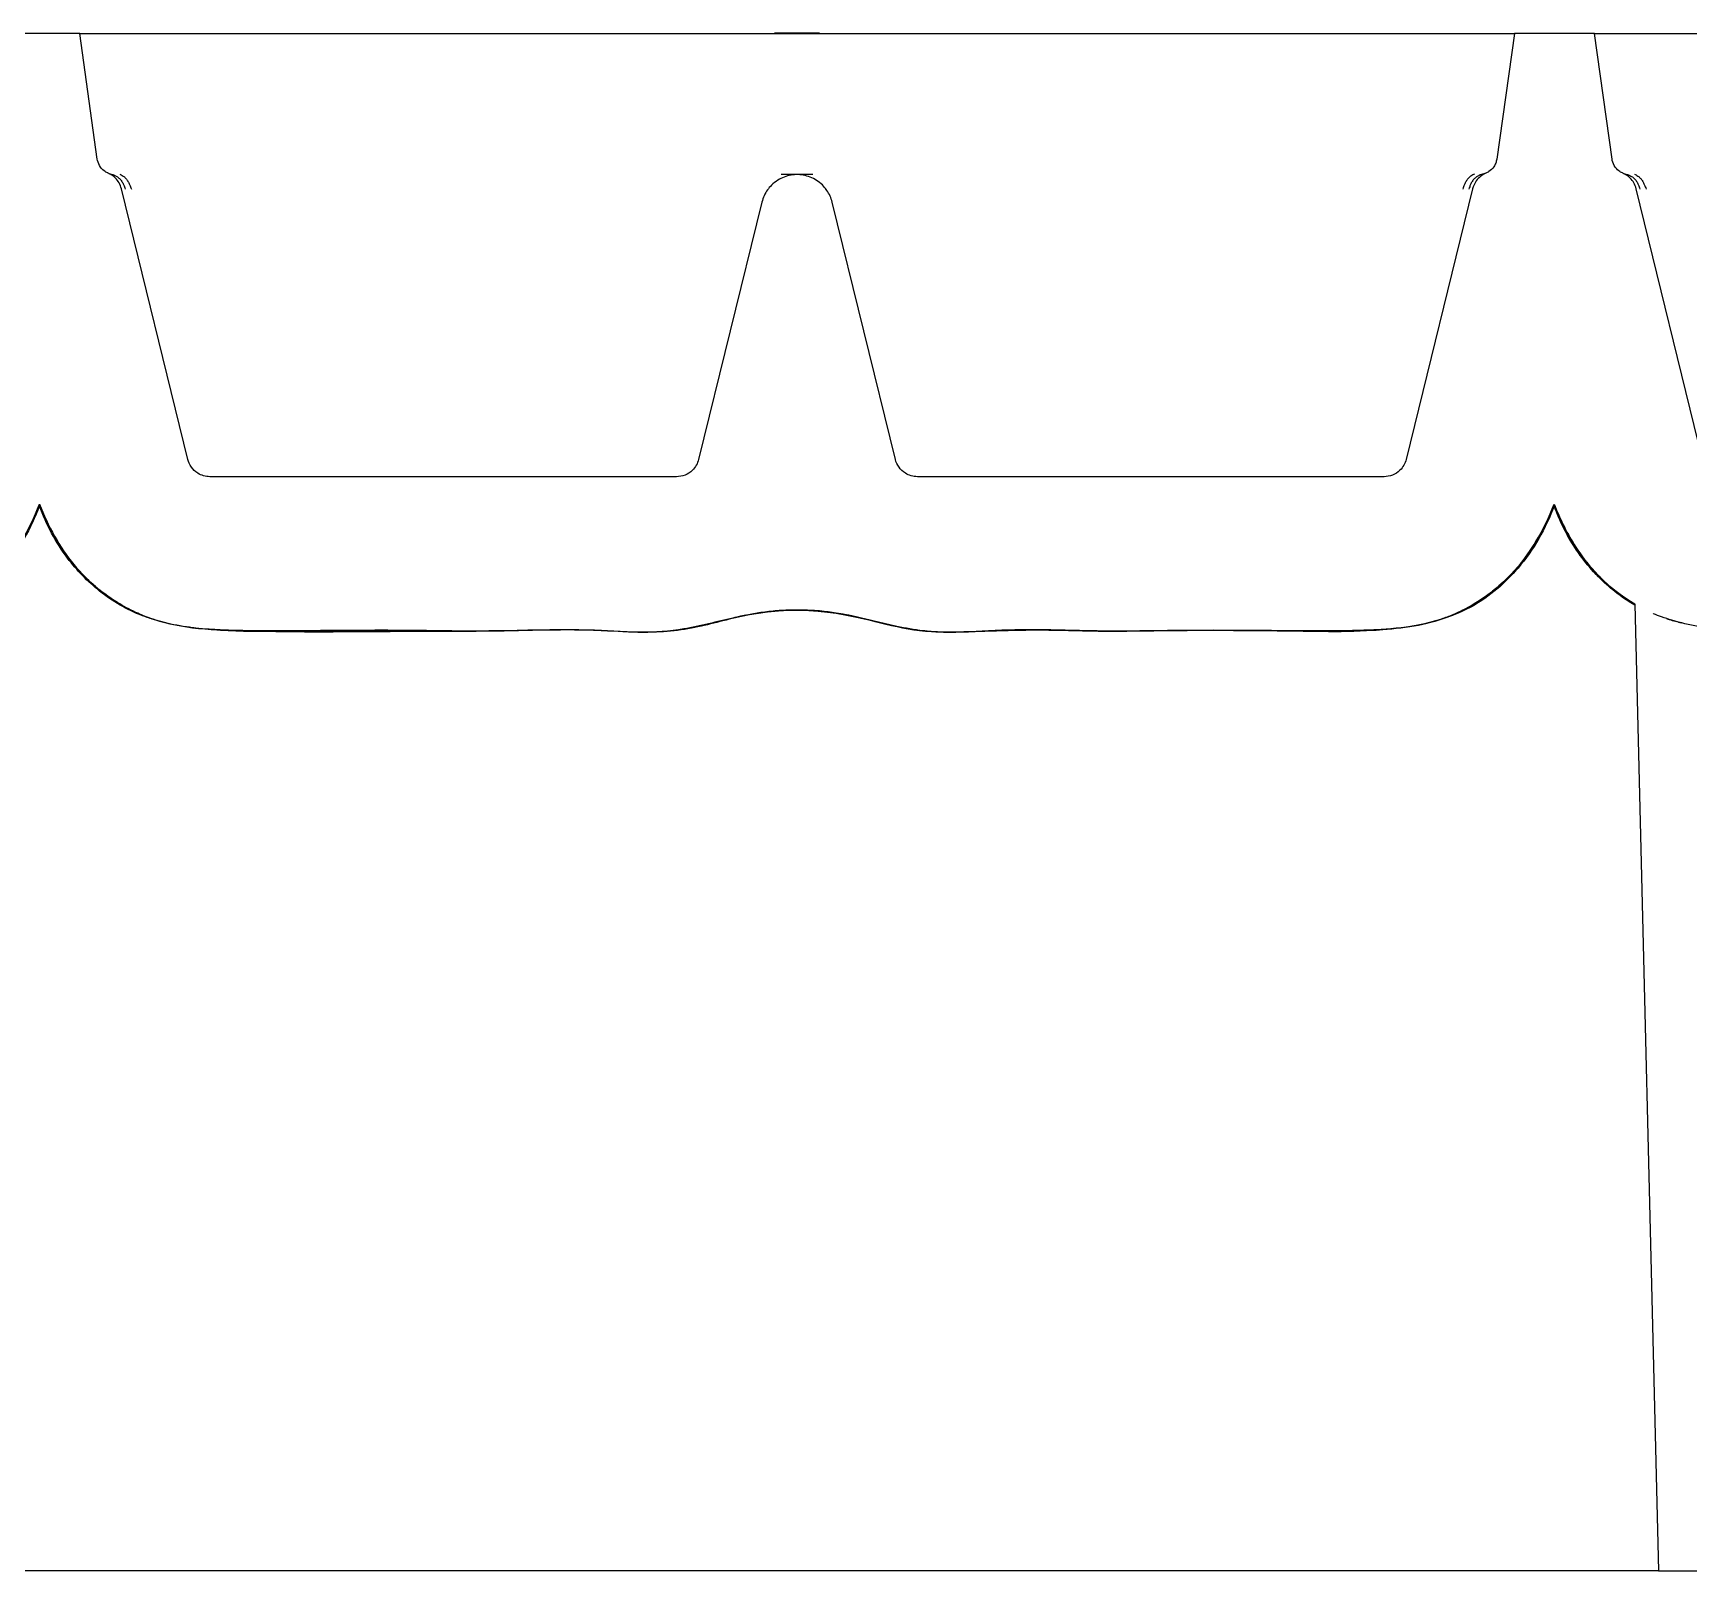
# Model space of a CAD drawing. Header units: millimetres. Extents: x 0 to 1486, y 0 to 1051.
# Drawn here: x 746.6 to 783.22, y 484.97 to 518.98 of the extents above; entities that cross this region are included whole.
import ezdxf

# ---------------------------------------------------------------- set-up
doc = ezdxf.new("R2010")
doc.units = ezdxf.units.MM
doc.header["$LTSCALE"] = 1.25
doc.layers.add('Sichtbare Kanten(DIN)', color=7, linetype='Continuous', lineweight=25, true_color=0x262659)

msp = doc.modelspace()

# ---------------------------------------------------------------- linework, layer by layer
at = {"layer": 'Sichtbare Kanten(DIN)'}
for p, q in [((747.6335, 518.9728), (745.8635, 518.9728)), ((748.0236, 516.1971), (747.6335, 518.9728)), ((747.6335, 518.9728), (748.1286, 518.9728)), ((748.1286, 518.9728), (778.8683, 518.9728)), ((763.9985, 518.9828), (762.9985, 518.9828)), ((762.9985, 518.9728), (762.9985, 518.9828)), ((763.3985, 518.9778), (763.5985, 518.9778)), ((763.3985, 518.9728), (763.3985, 518.9778)), ((763.5985, 518.9728), (763.5985, 518.9778)), ((763.9985, 518.9728), (763.9985, 518.9828)), ((773.3253, 518.9778), (773.4119, 518.9778)), ((773.3253, 518.9728), (773.3253, 518.9778)), ((773.4119, 518.9778), (773.5851, 518.9778)), ((773.4119, 518.9728), (773.4119, 518.9778)), ((773.5851, 518.9778), (773.6717, 518.9778)), ((773.5851, 518.9728), (773.5851, 518.9778)), ((773.6717, 518.9728), (773.6717, 518.9778)), ((778.8683, 518.9728), (779.3635, 518.9728)), ((779.3635, 518.9728), (778.9734, 516.1971)), ((781.1335, 518.9728), (779.3635, 518.9728)), ((781.5236, 516.1971), (781.1335, 518.9728)), ((781.1335, 518.9728), (781.6286, 518.9728)), ((781.6286, 518.9728), (812.3683, 518.9728)), ((750.0271, 509.5535), (748.556, 515.5425)), ((762.7216, 515.2438), (761.3221, 509.5533)), ((765.6749, 509.5533), (764.2753, 515.2438)), ((778.4409, 515.5425), (776.9699, 509.5535)), ((783.5271, 509.5535), (782.056, 515.5425)), ((760.8365, 509.1728), (750.5126, 509.1728)), ((776.4843, 509.1728), (766.1604, 509.1728)), ((782.0259, 506.3564), (782.5485, 484.9728)), ((782.5485, 484.9728), (710.9485, 484.9728)), ((782.5485, 484.9728), (785.7485, 484.9728))]:
    msp.add_line(p, q, dxfattribs=at)
for points, knots in [([(748.2644, 515.8841), (748.2607, 515.8857), (748.2569, 515.8873), (748.2254, 515.9018), (748.1993, 515.9175), (748.134, 515.968), (748.0995, 516.0074), (748.0442, 516.103), (748.0297, 516.1537), (748.0236, 516.1971)], [-0.032564493, -0.032564493, -0.032564493, -0.032564493, -0.03164921, -0.03164921, -0.024823703, -0.024823703, -0.013148435, -0.013148435, 0, 0, 0, 0]), ([(778.9734, 516.1971), (778.9691, 516.167), (778.9614, 516.1374), (778.9396, 516.0805), (778.9255, 516.0535), (778.8791, 515.9852), (778.8419, 515.9483), (778.7765, 515.9049), (778.7542, 515.8933), (778.7325, 515.8841)], [-0.03841676, -0.03841676, -0.03841676, -0.03841676, -0.031640555, -0.031640555, -0.024817551, -0.024817551, -0.013146152, -0.013146152, -0.007186253, -0.007186253, -0.007186253, -0.007186253]), ([(781.7644, 515.8841), (781.7607, 515.8857), (781.7569, 515.8873), (781.7254, 515.9018), (781.6993, 515.9175), (781.634, 515.968), (781.5995, 516.0074), (781.5442, 516.103), (781.5297, 516.1537), (781.5236, 516.1971)], [-0.032564493, -0.032564493, -0.032564493, -0.032564493, -0.03164921, -0.03164921, -0.024823703, -0.024823703, -0.013148435, -0.013148435, 0, 0, 0, 0]), ([(748.556, 515.5425), (748.5452, 515.5865), (748.5284, 515.629), (748.4838, 515.7083), (748.4562, 515.7446), (748.3747, 515.8261), (748.3191, 515.8611), (748.2644, 515.8841)], [-0.041058054, -0.041058054, -0.041058054, -0.041058054, -0.029401851, -0.029401851, -0.017790166, -0.017790166, 0, 0, 0, 0]), ([(748.2684, 515.8824), (748.2687, 515.8823), (748.269, 515.8822), (748.2693, 515.882), (748.2726, 515.8807), (748.2774, 515.8788), (748.2838, 515.8765), (748.2902, 515.8742), (748.2982, 515.8715), (748.3076, 515.8688), (748.3123, 515.8674), (748.3174, 515.866), (748.3227, 515.8647), (748.3254, 515.864), (748.3281, 515.8634), (748.3309, 515.8627), (748.3338, 515.8621), (748.3367, 515.8615), (748.3397, 515.8608)], [0.11911303, 0.11911303, 0.11911303, 0.11911303, 0.13277377, 0.13277377, 0.13277377, 0.26517816, 0.26517816, 0.26517816, 0.3981672, 0.3981672, 0.3981672, 0.46455773, 0.46455773, 0.46455773, 0.4977404, 0.4977404, 0.4977404, 0.53089997, 0.53089997, 0.53089997, 0.53089997]), ([(748.3397, 515.8608), (748.3555, 515.8576), (748.3711, 515.8532), (748.3864, 515.8476), (748.4054, 515.8407), (748.424, 515.832), (748.4417, 515.8216), (748.4524, 515.8154), (748.4628, 515.8085), (748.4728, 515.8011), (748.493, 515.7863), (748.5119, 515.7691), (748.5292, 515.7499), (748.5466, 515.7307), (748.5623, 515.7095), (748.5763, 515.6866), (748.5833, 515.6751), (748.5898, 515.6632), (748.5959, 515.6509), (748.6059, 515.6305), (748.6147, 515.609), (748.622, 515.5867), (748.6279, 515.5689), (748.6328, 515.5505), (748.6368, 515.5318)], [-1.0769104, -1.0769104, -1.0769104, -1.0769104, -0.9572537, -0.9572537, -0.9572537, -0.8077, -0.8077, -0.8077, -0.7179403, -0.7179403, -0.7179403, -0.5384552, -0.5384552, -0.5384552, -0.3589701, -0.3589701, -0.3589701, -0.2692104, -0.2692104, -0.2692104, -0.1196567, -0.1196567, -0.1196567, 0, 0, 0, 0]), ([(748.5187, 515.8608), (748.5304, 515.8576), (748.542, 515.8532), (748.5536, 515.8476), (748.5681, 515.8407), (748.5825, 515.832), (748.5965, 515.8216), (748.605, 515.8154), (748.6133, 515.8085), (748.6215, 515.8011), (748.6379, 515.7863), (748.6537, 515.7691), (748.6687, 515.7499), (748.6838, 515.7307), (748.698, 515.7095), (748.7112, 515.6866), (748.7178, 515.6751), (748.7241, 515.6632), (748.7302, 515.6509), (748.7402, 515.6305), (748.7495, 515.609), (748.7579, 515.5867), (748.7647, 515.5689), (748.7708, 515.5505), (748.7763, 515.5318)], [-1.0769104, -1.0769104, -1.0769104, -1.0769104, -0.9572537, -0.9572537, -0.9572537, -0.8077, -0.8077, -0.8077, -0.7179403, -0.7179403, -0.7179403, -0.5384552, -0.5384552, -0.5384552, -0.3589701, -0.3589701, -0.3589701, -0.2692104, -0.2692104, -0.2692104, -0.1196567, -0.1196567, -0.1196567, 0, 0, 0, 0]), ([(764.2753, 515.2438), (764.2528, 515.3355), (764.2135, 515.4235), (764.1234, 515.5567), (764.0616, 515.6342), (763.8771, 515.7646), (763.7789, 515.8083), (763.5694, 515.857), (763.4664, 515.8585), (763.2635, 515.8237), (763.1632, 515.7857), (762.9606, 515.6602), (762.8905, 515.5781), (762.7891, 515.4363), (762.7458, 515.3422), (762.7216, 515.2438)], [-0.14482378, -0.14482378, -0.14482378, -0.14482378, -0.11905508, -0.11905508, -0.101033, -0.101033, -0.08537461, -0.08537461, -0.06899068, -0.06899068, -0.0520285, -0.0520285, -0.03038629, -0.03038629, 0, 0, 0, 0]), ([(763.4985, 515.8527), (763.4928, 515.8527), (763.487, 515.8527), (763.481, 515.8527), (763.4751, 515.8527), (763.469, 515.8527), (763.4629, 515.8527), (763.4506, 515.8527), (763.4381, 515.8527), (763.4253, 515.8527), (763.4076, 515.8527), (763.3894, 515.8527), (763.37, 515.8527), (763.3615, 515.8527), (763.3528, 515.8527), (763.3441, 515.8527), (763.3151, 515.8527), (763.2846, 515.8527), (763.2524, 515.8527), (763.2363, 515.8527), (763.2198, 515.8527), (763.2029, 515.8527), (763.1945, 515.8527), (763.186, 515.8527), (763.1773, 515.8527), (763.1686, 515.8527), (763.1598, 515.8527), (763.151, 515.8527)], [0, 0, 0, 0, 0.03587341, 0.03587341, 0.03587341, 0.0717053, 0.0717053, 0.0717053, 0.1433193, 0.1433193, 0.1433193, 0.24303135, 0.24303135, 0.24303135, 0.28653169, 0.28653169, 0.28653169, 0.42986377, 0.42986377, 0.42986377, 0.50150274, 0.50150274, 0.50150274, 0.53727845, 0.53727845, 0.53727845, 0.57301031, 0.57301031, 0.57301031, 0.57301031]), ([(763.8458, 515.8527), (763.837, 515.8527), (763.8282, 515.8527), (763.8195, 515.8527), (763.8108, 515.8527), (763.8023, 515.8527), (763.7938, 515.8527), (763.7769, 515.8527), (763.7604, 515.8527), (763.7444, 515.8527), (763.7111, 515.8527), (763.6796, 515.8527), (763.6498, 515.8527), (763.622, 515.8527), (763.5966, 515.8527), (763.5719, 515.8527), (763.559, 515.8527), (763.5464, 515.8527), (763.5341, 515.8527), (763.5279, 515.8527), (763.5218, 515.8527), (763.5159, 515.8527), (763.5099, 515.8527), (763.5042, 515.8527), (763.4985, 515.8527)], [0, 0, 0, 0, 0.03572786, 0.03572786, 0.03572786, 0.07149696, 0.07149696, 0.07149696, 0.14312065, 0.14312065, 0.14312065, 0.29141532, 0.29141532, 0.29141532, 0.4296401, 0.4296401, 0.4296401, 0.50120872, 0.50120872, 0.50120872, 0.53702595, 0.53702595, 0.53702595, 0.57289689, 0.57289689, 0.57289689, 0.57289689]), ([(778.4782, 515.8608), (778.4666, 515.8576), (778.4549, 515.8532), (778.4433, 515.8476), (778.4288, 515.8407), (778.4145, 515.832), (778.4004, 515.8216), (778.392, 515.8154), (778.3836, 515.8085), (778.3754, 515.8011), (778.359, 515.7863), (778.3432, 515.7691), (778.3282, 515.7499), (778.3131, 515.7307), (778.2989, 515.7095), (778.2857, 515.6866), (778.2791, 515.6751), (778.2728, 515.6632), (778.2668, 515.6509), (778.2567, 515.6305), (778.2474, 515.609), (778.239, 515.5867), (778.2323, 515.5689), (778.2261, 515.5505), (778.2206, 515.5318)], [-1.0769104, -1.0769104, -1.0769104, -1.0769104, -0.9572537, -0.9572537, -0.9572537, -0.8077, -0.8077, -0.8077, -0.7179403, -0.7179403, -0.7179403, -0.5384552, -0.5384552, -0.5384552, -0.3589701, -0.3589701, -0.3589701, -0.2692104, -0.2692104, -0.2692104, -0.1196567, -0.1196567, -0.1196567, 0, 0, 0, 0]), ([(778.6573, 515.8608), (778.6414, 515.8576), (778.6258, 515.8532), (778.6106, 515.8476), (778.5915, 515.8407), (778.573, 515.832), (778.5552, 515.8216), (778.5445, 515.8154), (778.5342, 515.8085), (778.5241, 515.8011), (778.5039, 515.7863), (778.485, 515.7691), (778.4677, 515.7499), (778.4504, 515.7307), (778.4346, 515.7095), (778.4206, 515.6866), (778.4136, 515.6751), (778.4071, 515.6632), (778.4011, 515.6509), (778.391, 515.6305), (778.3822, 515.609), (778.3749, 515.5867), (778.369, 515.5689), (778.3641, 515.5505), (778.3601, 515.5318)], [-1.0769104, -1.0769104, -1.0769104, -1.0769104, -0.9572537, -0.9572537, -0.9572537, -0.8077, -0.8077, -0.8077, -0.7179403, -0.7179403, -0.7179403, -0.5384552, -0.5384552, -0.5384552, -0.3589701, -0.3589701, -0.3589701, -0.2692104, -0.2692104, -0.2692104, -0.1196567, -0.1196567, -0.1196567, 0, 0, 0, 0]), ([(778.7325, 515.8841), (778.6907, 515.8665), (778.6514, 515.8433), (778.5801, 515.7867), (778.5486, 515.7538), (778.4808, 515.6605), (778.4551, 515.6001), (778.4409, 515.5425)], [-0.041058009, -0.041058009, -0.041058009, -0.041058009, -0.029401822, -0.029401822, -0.017790154, -0.017790154, 0, 0, 0, 0]), ([(778.7285, 515.8824), (778.7282, 515.8823), (778.7279, 515.8822), (778.7276, 515.882), (778.7244, 515.8807), (778.7195, 515.8788), (778.7131, 515.8765), (778.7067, 515.8742), (778.6987, 515.8715), (778.6893, 515.8688), (778.6846, 515.8674), (778.6796, 515.866), (778.6742, 515.8647), (778.6716, 515.864), (778.6688, 515.8634), (778.666, 515.8627), (778.6631, 515.8621), (778.6602, 515.8615), (778.6573, 515.8608)], [0.11911303, 0.11911303, 0.11911303, 0.11911303, 0.13277377, 0.13277377, 0.13277377, 0.26517816, 0.26517816, 0.26517816, 0.3981672, 0.3981672, 0.3981672, 0.46455773, 0.46455773, 0.46455773, 0.4977404, 0.4977404, 0.4977404, 0.53089997, 0.53089997, 0.53089997, 0.53089997]), ([(782.056, 515.5425), (782.0452, 515.5865), (782.0284, 515.629), (781.9838, 515.7083), (781.9562, 515.7446), (781.8747, 515.8261), (781.8191, 515.8611), (781.7644, 515.8841)], [-0.041058054, -0.041058054, -0.041058054, -0.041058054, -0.029401851, -0.029401851, -0.017790166, -0.017790166, 0, 0, 0, 0]), ([(781.7684, 515.8824), (781.7687, 515.8823), (781.769, 515.8822), (781.7693, 515.882), (781.7726, 515.8807), (781.7774, 515.8788), (781.7838, 515.8765), (781.7902, 515.8742), (781.7982, 515.8715), (781.8076, 515.8688), (781.8123, 515.8674), (781.8174, 515.866), (781.8227, 515.8647), (781.8254, 515.864), (781.8281, 515.8634), (781.8309, 515.8627), (781.8338, 515.8621), (781.8367, 515.8615), (781.8397, 515.8608)], [0.11911303, 0.11911303, 0.11911303, 0.11911303, 0.13277377, 0.13277377, 0.13277377, 0.26517816, 0.26517816, 0.26517816, 0.3981672, 0.3981672, 0.3981672, 0.46455773, 0.46455773, 0.46455773, 0.4977404, 0.4977404, 0.4977404, 0.53089997, 0.53089997, 0.53089997, 0.53089997]), ([(781.8397, 515.8608), (781.8555, 515.8576), (781.8711, 515.8532), (781.8864, 515.8476), (781.9054, 515.8407), (781.924, 515.832), (781.9417, 515.8216), (781.9524, 515.8154), (781.9628, 515.8085), (781.9728, 515.8011), (781.993, 515.7863), (782.0119, 515.7691), (782.0292, 515.7499), (782.0466, 515.7307), (782.0623, 515.7095), (782.0763, 515.6866), (782.0833, 515.6751), (782.0898, 515.6632), (782.0959, 515.6509), (782.1059, 515.6305), (782.1147, 515.609), (782.122, 515.5867), (782.1279, 515.5689), (782.1328, 515.5505), (782.1368, 515.5318)], [-1.0769104, -1.0769104, -1.0769104, -1.0769104, -0.9572537, -0.9572537, -0.9572537, -0.8077, -0.8077, -0.8077, -0.7179403, -0.7179403, -0.7179403, -0.5384552, -0.5384552, -0.5384552, -0.3589701, -0.3589701, -0.3589701, -0.2692104, -0.2692104, -0.2692104, -0.1196567, -0.1196567, -0.1196567, 0, 0, 0, 0]), ([(782.0187, 515.8608), (782.0304, 515.8576), (782.042, 515.8532), (782.0536, 515.8476), (782.0681, 515.8407), (782.0825, 515.832), (782.0965, 515.8216), (782.105, 515.8154), (782.1133, 515.8085), (782.1215, 515.8011), (782.1379, 515.7863), (782.1537, 515.7691), (782.1687, 515.7499), (782.1838, 515.7307), (782.198, 515.7095), (782.2112, 515.6866), (782.2178, 515.6751), (782.2241, 515.6632), (782.2302, 515.6509), (782.2402, 515.6305), (782.2495, 515.609), (782.2579, 515.5867), (782.2647, 515.5689), (782.2708, 515.5505), (782.2763, 515.5318)], [-1.0769104, -1.0769104, -1.0769104, -1.0769104, -0.9572537, -0.9572537, -0.9572537, -0.8077, -0.8077, -0.8077, -0.7179403, -0.7179403, -0.7179403, -0.5384552, -0.5384552, -0.5384552, -0.3589701, -0.3589701, -0.3589701, -0.2692104, -0.2692104, -0.2692104, -0.1196567, -0.1196567, -0.1196567, 0, 0, 0, 0]), ([(750.5126, 509.1728), (750.4662, 509.1728), (750.4196, 509.1793), (750.3299, 509.205), (750.2871, 509.2241), (750.1884, 509.2858), (750.1419, 509.3321), (750.0655, 509.4379), (750.0405, 509.4986), (750.0271, 509.5535)], [-0.049754628, -0.049754628, -0.049754628, -0.049754628, -0.040452638, -0.040452638, -0.031086489, -0.031086489, -0.016966202, -0.016966202, 0, 0, 0, 0]), ([(761.3221, 509.5533), (761.311, 509.5083), (761.2935, 509.4646), (761.2472, 509.3837), (761.2184, 509.3467), (761.135, 509.2655), (761.0789, 509.2314), (760.958, 509.1825), (760.8931, 509.1728), (760.8365, 509.1728)], [-0.049739569, -0.049739569, -0.049739569, -0.049739569, -0.040443211, -0.040443211, -0.031082737, -0.031082737, -0.016964086, -0.016964086, 0, 0, 0, 0]), ([(766.1604, 509.1728), (766.114, 509.1728), (766.0674, 509.1793), (765.9778, 509.2049), (765.935, 509.2241), (765.8362, 509.2857), (765.7897, 509.332), (765.7133, 509.4377), (765.6884, 509.4984), (765.6749, 509.5533)], [-0.049739571, -0.049739571, -0.049739571, -0.049739571, -0.040443213, -0.040443213, -0.031082739, -0.031082739, -0.016964087, -0.016964087, 0, 0, 0, 0]), ([(776.9699, 509.5535), (776.9588, 509.5084), (776.9413, 509.4647), (776.895, 509.3837), (776.8662, 509.3467), (776.7828, 509.2655), (776.7267, 509.2314), (776.6057, 509.1825), (776.5409, 509.1728), (776.4843, 509.1728)], [-0.049754642, -0.049754642, -0.049754642, -0.049754642, -0.040452648, -0.040452648, -0.031086496, -0.031086496, -0.016966204, -0.016966204, 0, 0, 0, 0]), ([(713.2448, 508.5662), (713.3391, 508.3243), (713.4499, 508.0824), (713.8387, 507.3957), (714.1528, 507.0115), (714.8084, 506.4793), (715.2286, 506.1846), (716.9858, 505.6385), (718.4998, 505.8033), (722.7387, 505.7597), (723.3252, 505.7659), (725.886, 505.8108), (726.1742, 505.7166), (727.7745, 505.7704), (728.2988, 506.0217), (730.4599, 506.3711), (731.3947, 506.0304), (733.194, 505.659), (733.8509, 505.7576), (735.4115, 505.8074), (735.9285, 505.7568), (737.7079, 505.7585), (738.1814, 505.7788), (740.5636, 505.7711), (741.4458, 505.7512), (742.892, 505.7826), (743.4265, 505.8101), (744.2047, 505.9983), (744.7205, 506.1521), (745.8118, 506.9552), (746.1376, 507.3996), (746.5002, 508.0012), (746.6311, 508.2763), (746.7448, 508.5662)], [-8.5835181, -8.5835181, -8.5835181, -8.5835181, -8.2344742, -8.2344742, -7.5647533, -7.5647533, -7.1403722, -7.1403722, -6.3042463, -6.3042463, -5.9845335, -5.9845335, -5.6059192, -5.6059192, -5.038679, -5.038679, -4.0645236, -4.0645236, -3.0449582, -3.0449582, -2.1146552, -2.1146552, -1.5689709, -1.5689709, -1.0859933, -1.0859933, -0.7762548, -0.7762548, -0.6109251, -0.6109251, -0.4534079, -0.4534079, -0.3298541, -0.3298541, -0.3298541, -0.3298541]), ([(746.744, 508.5268), (746.5579, 508.0281), (746.2869, 507.5507), (745.6607, 506.8198), (745.316, 506.5218), (744.6117, 506.1283), (744.2624, 506.0068), (743.5233, 505.8361), (743.127, 505.7914), (741.9855, 505.7221), (741.2356, 505.7537), (738.9363, 505.7878), (737.3813, 505.7352), (735.1418, 505.7855), (734.4544, 505.7627), (733.4152, 505.7243), (733.0596, 505.722), (732.3751, 505.8041), (732.044, 505.8841), (731.4513, 506.032), (731.1838, 506.1005), (730.9166, 506.1486)], [0, 0, 0, 0, 0.1597041, 0.1597041, 0.2930392, 0.2930392, 0.4017751, 0.4017751, 0.5206622, 0.5206622, 0.7450237, 0.7450237, 1.2110139, 1.2110139, 1.4170632, 1.4170632, 1.523126, 1.523126, 1.6239877, 1.6239877, 1.7101491, 1.7101491, 1.7101491, 1.7101491]), ([(749.4556, 505.9606), (749.3081, 505.9989), (749.1627, 506.0443), (748.6807, 506.2277), (748.3579, 506.4154), (747.8093, 506.8538), (747.5707, 507.1015), (747.1026, 507.7187), (746.8945, 508.1161), (746.7439, 508.5264)], [3.22212348, 3.22212348, 3.22212348, 3.22212348, 3.2678383, 3.2678383, 3.37685413, 3.37685413, 3.47968651, 3.47968651, 3.61106884, 3.61106884, 3.61106884, 3.61106884]), ([(746.7448, 508.5662), (746.8378, 508.3277), (746.9467, 508.0895), (747.3313, 507.4062), (747.644, 507.0208), (748.3412, 506.4511), (748.7554, 506.182), (750.4713, 505.6307), (752.0334, 505.8015), (756.2158, 505.7604), (756.8084, 505.7655), (759.3886, 505.811), (759.6725, 505.7167), (761.2739, 505.7702), (761.7979, 506.0214), (763.9592, 506.3713), (764.8944, 506.0304), (766.694, 505.659), (767.3508, 505.7576), (768.9115, 505.8074), (769.4285, 505.7568), (771.2078, 505.7585), (771.6814, 505.7788), (774.0636, 505.7711), (774.9458, 505.7512), (776.392, 505.7826), (776.9265, 505.8101), (777.7047, 505.9983), (778.2205, 506.1521), (779.3118, 506.9552), (779.6376, 507.3996), (780.0002, 508.0012), (780.1311, 508.2763), (780.2448, 508.5662)], [-8.2243653, -8.2243653, -8.2243653, -8.2243653, -7.9719883, -7.9719883, -7.4805883, -7.4805883, -7.1161895, -7.1161895, -6.3040171, -6.3040171, -5.9830627, -5.9830627, -5.6049041, -5.6049041, -5.0381429, -5.0381429, -4.0641114, -4.0641114, -3.0446647, -3.0446647, -2.1145037, -2.1145037, -1.5688851, -1.5688851, -1.0859618, -1.0859618, -0.776245, -0.776245, -0.6109224, -0.6109224, -0.4534096, -0.4534096, -0.3298536, -0.3298536, -0.3298536, -0.3298536]), ([(780.244, 508.5268), (780.0579, 508.0281), (779.7869, 507.5507), (779.1607, 506.8198), (778.816, 506.5218), (778.1117, 506.1283), (777.7624, 506.0068), (777.0233, 505.8361), (776.627, 505.7914), (775.4855, 505.7221), (774.7356, 505.7537), (772.4363, 505.7878), (770.8813, 505.7352), (768.6418, 505.7855), (767.9544, 505.7627), (766.9152, 505.7243), (766.5596, 505.722), (765.8751, 505.8041), (765.544, 505.8841), (764.9513, 506.032), (764.6838, 506.1005), (764.4166, 506.1486)], [0, 0, 0, 0, 0.1597041, 0.1597041, 0.2930392, 0.2930392, 0.4017751, 0.4017751, 0.5206622, 0.5206622, 0.7450237, 0.7450237, 1.2110139, 1.2110139, 1.4170632, 1.4170632, 1.523126, 1.523126, 1.6239877, 1.6239877, 1.7101491, 1.7101491, 1.7101491, 1.7101491]), ([(782.0264, 506.3323), (782.002, 506.3464), (781.9778, 506.3608), (781.5989, 506.5921), (781.2817, 506.8727), (780.8286, 507.4051), (780.6629, 507.6448), (780.4123, 508.1062), (780.3175, 508.3234), (780.2368, 508.5458)], [0.0097539, 0.0097539, 0.0097539, 0.0097539, 0.01821616, 0.01821616, 0.14309189, 0.14309189, 0.22992789, 0.22992789, 0.30080417, 0.30080417, 0.30080417, 0.30080417]), ([(782.0264, 506.3323), (781.7514, 506.4911), (781.4978, 506.6889), (781.0101, 507.1669), (780.7793, 507.461), (780.4528, 508.0173), (780.3383, 508.2691), (780.2439, 508.5264)], [0, 0, 0, 0, 0.0953287, 0.0953287, 0.2067075, 0.2067075, 0.28911388, 0.28911388, 0.28911388, 0.28911388]), ([(780.2448, 508.5662), (780.361, 508.2682), (780.5047, 507.964), (780.8824, 507.3603), (781.2009, 506.9361), (781.8239, 506.4825), (781.9262, 506.4157), (782.0259, 506.3564)], [-0.23784488, -0.23784488, -0.23784488, -0.23784488, -0.16415849, -0.16415849, -0.08549435, -0.08549435, -0.06976394, -0.06976394, -0.06976394, -0.06976394]), ([(782.0261, 506.3456), (781.7576, 506.5043), (781.5113, 506.6945), (781.1613, 507.0342), (781.0398, 507.1687), (780.74, 507.5526), (780.5799, 507.8219), (780.414, 508.1666), (780.3784, 508.2457), (780.3465, 508.3207)], [0, 0, 0, 0, 0.09439872, 0.09439872, 0.14910289, 0.14910289, 0.24088552, 0.24088552, 0.2677332, 0.2677332, 0.2677332, 0.2677332]), ([(779.9638, 507.9534), (779.9441, 507.9164), (779.9179, 507.8685), (779.8573, 507.7635), (779.8232, 507.7067), (779.7442, 507.5819), (779.6977, 507.5125), (779.5788, 507.3464), (779.5028, 507.2493), (779.2982, 507.0125), (779.1625, 506.8777), (778.839, 506.5979), (778.642, 506.4562), (778.2927, 506.2523), (778.1464, 506.1788), (777.9163, 506.0818), (777.8333, 506.0506), (777.6125, 505.9767), (777.4684, 505.9381), (777.2076, 505.8826), (777.0912, 505.8626), (776.8223, 505.8248), (776.6693, 505.8099), (776.3768, 505.7884), (776.2349, 505.7817), (775.9337, 505.771), (775.7705, 505.7672), (775.4133, 505.7619), (775.2246, 505.7607), (774.8961, 505.7606), (774.7503, 505.7612), (774.4556, 505.7631), (774.3061, 505.7644), (773.942, 505.7677), (773.7172, 505.7698), (773.3112, 505.7726), (773.1252, 505.7736), (772.6272, 505.7749), (772.3172, 505.7744), (771.5944, 505.7674), (771.1763, 505.76), (770.4353, 505.7557), (770.0956, 505.7586), (769.4637, 505.774), (769.1798, 505.7829), (768.5164, 505.7924), (768.1241, 505.783), (767.3689, 505.7441), (767.0099, 505.7243), (766.5293, 505.742), (766.4049, 505.7506), (766.0916, 505.7863), (765.8953, 505.822), (765.538, 505.8985), (765.3716, 505.9388), (764.9592, 506.0382), (764.7118, 506.0979), (764.3386, 506.1622), (764.2182, 506.179), (763.9581, 506.207), (763.8177, 506.2165), (763.4879, 506.227), (763.301, 506.2234), (762.987, 506.2011), (762.8614, 506.1882), (762.6298, 506.1566), (762.5242, 506.1389), (762.3069, 506.0975), (762.1932, 506.0729), (761.73, 505.967), (761.3617, 505.8687), (760.6773, 505.7516), (760.3621, 505.7314), (759.7773, 505.7351), (759.5084, 505.7499), (758.5961, 505.7965), (757.9499, 505.7853), (756.8724, 505.758), (756.438, 505.7553), (755.6362, 505.7627), (755.2553, 505.7692), (754.494, 505.7754), (754.1158, 505.7752), (753.5532, 505.7722), (753.3804, 505.771), (752.9836, 505.7677), (752.7628, 505.7654), (752.3, 505.7615), (752.0452, 505.76), (751.6319, 505.7616), (751.4759, 505.7631), (751.2091, 505.7679), (751.0955, 505.7706), (750.8253, 505.7792), (750.6646, 505.786), (750.3974, 505.8052), (750.2971, 505.814), (750.0167, 505.8453), (749.8286, 505.8742), (749.4984, 505.9464), (749.3503, 505.9873), (749.0981, 506.0744), (748.9851, 506.1197), (748.7354, 506.2351), (748.5988, 506.3089), (748.2775, 506.5076), (748.0977, 506.6414), (747.8017, 506.9029), (747.6787, 507.0264), (747.4743, 507.2624), (747.3887, 507.3732), (747.2634, 507.5524), (747.218, 507.6218), (747.1466, 507.7373), (747.1183, 507.7851), (747.0507, 507.9036), (747.0157, 507.9696), (746.9795, 508.0399), (746.9706, 508.0575), (746.9628, 508.073)], [0, 0, 0, 0, 0.0244161, 0.0244161, 0.0469707, 0.0469707, 0.0726876, 0.0726876, 0.1094001, 0.1094001, 0.1665666, 0.1665666, 0.2404249, 0.2404249, 0.288594, 0.288594, 0.3160715, 0.3160715, 0.3617626, 0.3617626, 0.3967191, 0.3967191, 0.4436172, 0.4436172, 0.4922044, 0.4922044, 0.5485263, 0.5485263, 0.6031145, 0.6031145, 0.6478396, 0.6478396, 0.694979, 0.694979, 0.7604354, 0.7604354, 0.8176359, 0.8176359, 0.9168985, 0.9168985, 1.0385378, 1.0385378, 1.1424981, 1.1424981, 1.2281738, 1.2281738, 1.3466428, 1.3466428, 1.4552244, 1.4552244, 1.4932907, 1.4932907, 1.5513819, 1.5513819, 1.6042123, 1.6042123, 1.682955, 1.682955, 1.7188176, 1.7188176, 1.7620438, 1.7620438, 1.8236254, 1.8236254, 1.8609418, 1.8609418, 1.8938574, 1.8938574, 1.9309597, 1.9309597, 2.0436258, 2.0436258, 2.1394412, 2.1394412, 2.2200736, 2.2200736, 2.41348, 2.41348, 2.5436923, 2.5436923, 2.6554037, 2.6554037, 2.7761645, 2.7761645, 2.8275494, 2.8275494, 2.8953345, 2.8953345, 2.9738169, 2.9738169, 3.0194319, 3.0194319, 3.0584167, 3.0584167, 3.1144729, 3.1144729, 3.1462418, 3.1462418, 3.2014636, 3.2014636, 3.2484058, 3.2484058, 3.2849602, 3.2849602, 3.3310765, 3.3310765, 3.3991312, 3.3991312, 3.451205, 3.451205, 3.4927848, 3.4927848, 3.5188525, 3.5188525, 3.5381516, 3.5381516, 3.5701865, 3.5701865, 3.5825698, 3.5825698, 3.5825698, 3.5825698]), ([(782.0259, 506.3547), (781.7802, 506.5009), (781.553, 506.6721), (781.2325, 506.9722), (781.124, 507.0864), (780.9433, 507.3023), (780.8671, 507.403), (780.7522, 507.5693), (780.7089, 507.6362), (780.6403, 507.7479), (780.6129, 507.7945), (780.547, 507.9104), (780.5129, 507.9749), (780.4783, 508.0424), (780.4701, 508.0586), (780.4628, 508.073)], [0, 0, 0, 0, 0.08623712, 0.08623712, 0.13312854, 0.13312854, 0.17079402, 0.17079402, 0.19596952, 0.19596952, 0.21491746, 0.21491746, 0.24662468, 0.24662468, 0.2581573, 0.2581573, 0.2581573, 0.2581573]), ([(762.3619, 506.1077), (762.3517, 506.1055), (762.3414, 506.1032), (761.9778, 506.0217), (761.6131, 505.9139), (760.8357, 505.7528), (760.4182, 505.7246), (759.6349, 505.7388), (759.2623, 505.7659), (758.062, 505.7986), (757.2317, 505.7518), (754.7141, 505.7531), (753.0257, 505.7178), (750.8919, 505.7591), (750.438, 505.7829), (749.9944, 505.8511)], [1.9241906, 1.9241906, 1.9241906, 1.9241906, 1.9275286, 1.9275286, 2.0428386, 2.0428386, 2.1664531, 2.1664531, 2.2781913, 2.2781913, 2.5270208, 2.5270208, 3.0334846, 3.0334846, 3.1672901, 3.1672901, 3.1672901, 3.1672901]), ([(786.2567, 505.7676), (786.1047, 505.7659), (785.9525, 505.7636), (785.5143, 505.7549), (785.2291, 505.7489), (784.6319, 505.751), (784.316, 505.7609), (783.6139, 505.8221), (783.2318, 505.8825), (782.7708, 506.0197), (782.6934, 506.0451), (782.5587, 506.0939), (782.5011, 506.1162), (782.4414, 506.1412), (782.4387, 506.1423), (782.436, 506.1435), (782.4359, 506.1435), (782.4359, 506.1435)], [5.9175918, 5.9175918, 5.9175918, 5.9175918, 5.9634083, 5.9634083, 6.04907226, 6.04907226, 6.14259776, 6.14259776, 6.26567475, 6.26567475, 6.29045961, 6.29045961, 6.30904485, 6.30904485, 6.30991513, 6.30991513, 6.3099271, 6.3099271, 6.3099271, 6.3099271]), ([(782.9885, 505.9515), (782.9677, 505.9568), (782.947, 505.9622), (782.8824, 505.9798), (782.8386, 505.9925), (782.7787, 506.0109), (782.7625, 506.0161), (782.7447, 506.0218), (782.7432, 506.0223), (782.741, 506.023), (782.7403, 506.0232), (782.7393, 506.0236), (782.7389, 506.0237), (782.7385, 506.0238), (782.7384, 506.0238), (782.7383, 506.0239)], [6.639187668, 6.639187668, 6.639187668, 6.639187668, 6.645634773, 6.645634773, 6.65930583, 6.65930583, 6.664431473, 6.664431473, 6.664911986, 6.664911986, 6.665126647, 6.665126647, 6.665233978, 6.665233978, 6.66526081, 6.66526081, 6.66526081, 6.66526081])]:
    msp.add_open_spline(points, degree=3, knots=knots, dxfattribs=at)
for points in [[(746.7437, 508.5269), (746.7446, 508.5253), (746.7458, 508.5482), (746.7463, 508.5663)], [(783.0538, 505.9353), (783.0338, 505.9401), (783.0139, 505.945), (782.9939, 505.9501)], [(783.1063, 505.9231), (783.1057, 505.9232), (783.1051, 505.9233), (783.1046, 505.9235)]]:
    msp.add_open_spline(points, degree=3, dxfattribs=at)

doc.saveas('drawing.dxf')
